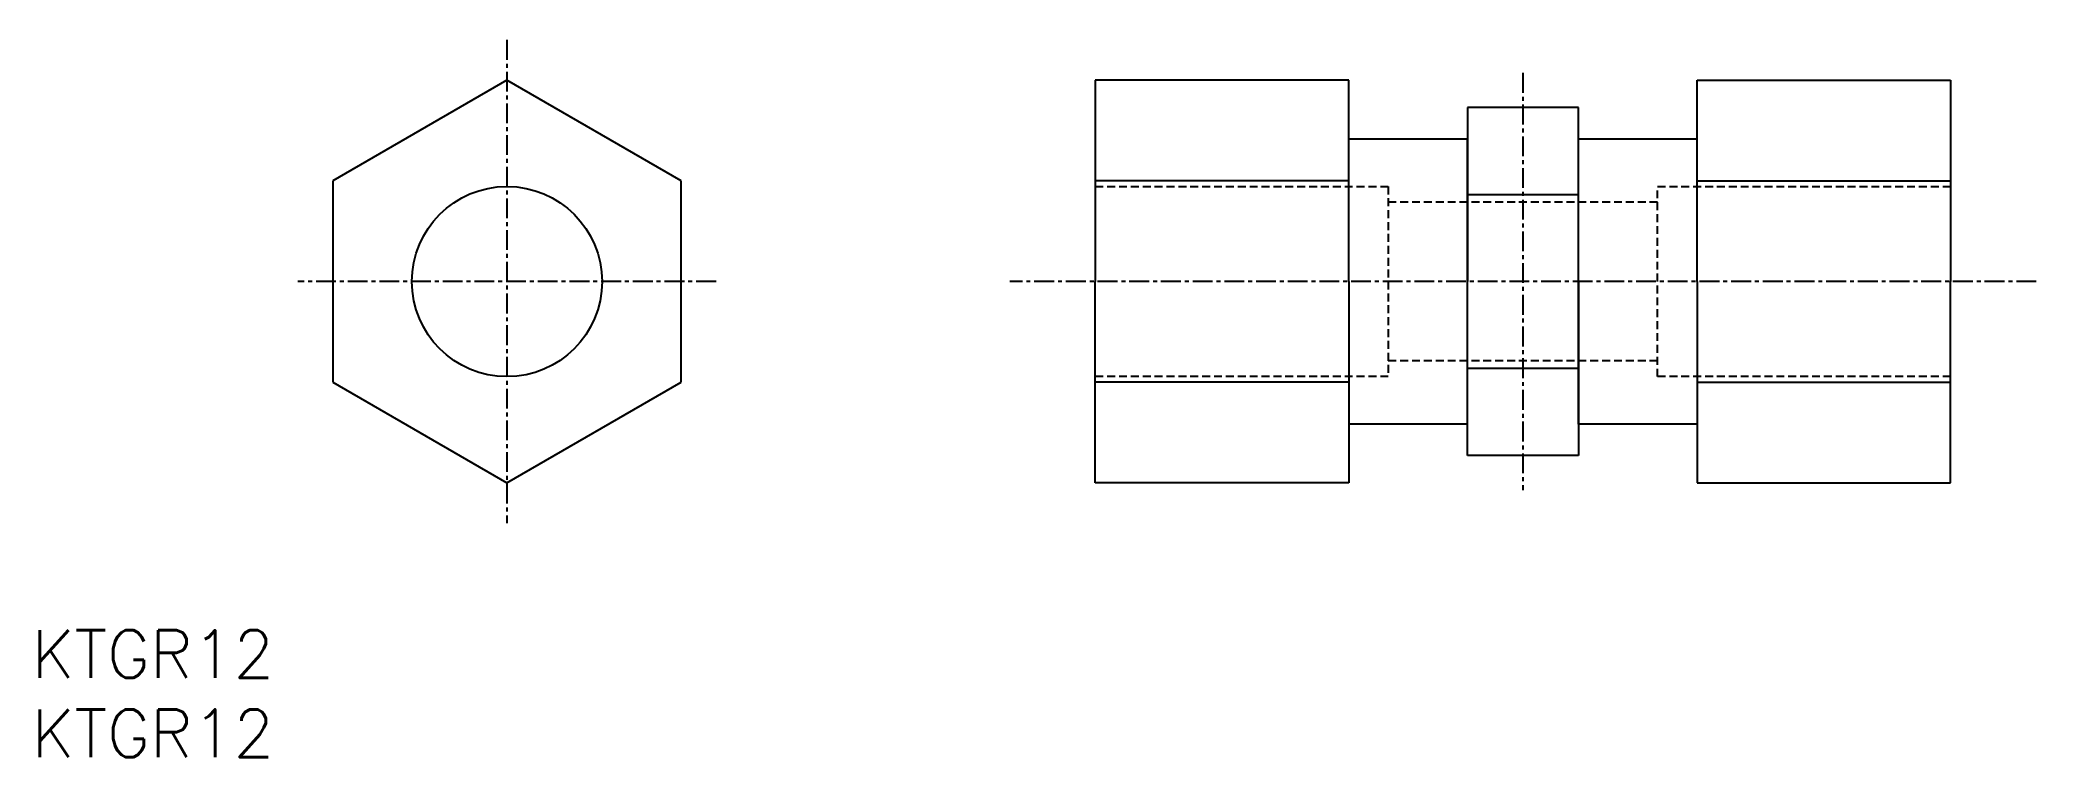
# Model space of a CAD drawing. Extents: x 1 to 127, y 0 to 45.
import ezdxf

# ---------------------------------------------------------------- set-up
doc = ezdxf.new("R2010")
doc.units = 0
doc.linetypes.add('CENTER', pattern=[2, 1.25, -0.25, 0.25, -0.25])
doc.linetypes.add('DASHED', pattern=[0.75, 0.5, -0.25])
doc.layers.get('0').update_dxf_attribs({"linetype": 'CONTINUOUS'})
doc.layers.add('CENTER', color=1, linetype='CENTER')
doc.styles.get("Standard").update_dxf_attribs({"font": 'txt.shx'})

# ---------------------------------------------------------------- blocks, each defined once
blk = doc.blocks.new('*U4')
at = {"color": 7, "linetype": 'CONTINUOUS'}
blk.add_text('KTGR12', height=3, dxfattribs=at).set_placement((0, 0))
blk = doc.blocks.new('*U5')
at = {"color": 7, "linetype": 'CONTINUOUS'}
blk.add_text('KTGR12', height=3, dxfattribs=at).set_placement((0, 5))

msp = doc.modelspace()

# ---------------------------------------------------------------- linework, layer by layer
at = {"color": 7, "linetype": 'CONTINUOUS'}
for p, q in [((30, 42.7), (19, 36.35)), ((41, 36.35), (30, 42.7)), ((67.14, 42.7), (67.14, 30)), ((83.14, 42.7), (67.14, 42.7)), ((83.14, 30), (83.14, 42.7)), ((105.14, 42.7), (121.14, 42.7)), ((105.14, 30), (105.14, 42.7)), ((121.14, 42.7), (121.14, 30)), ((90.64, 40.97), (90.64, 30)), ((97.64, 40.97), (90.64, 40.97)), ((97.64, 30), (97.64, 40.97)), ((83.14, 39), (90.63, 39)), ((90.63, 39), (90.64, 39)), ((90.63, 39), (90.63, 21)), ((97.65, 39), (97.64, 39)), ((97.65, 39), (105.14, 39)), ((97.65, 21), (97.65, 39)), ((19, 36.35), (19, 23.65)), ((41, 23.65), (41, 36.35)), ((83.14, 36.35), (67.14, 36.35)), ((97.64, 35.48), (90.64, 35.48)), ((105.14, 36.35), (121.14, 36.35)), ((67.14, 17.3), (67.14, 30)), ((83.14, 30), (83.14, 17.3)), ((90.64, 19.03), (90.64, 30)), ((97.64, 30), (97.64, 19.03)), ((105.14, 30), (105.14, 17.3)), ((121.14, 17.3), (121.14, 30)), ((97.64, 24.52), (90.64, 24.52)), ((19, 23.65), (30, 17.3)), ((30, 17.3), (41, 23.65)), ((83.14, 23.65), (67.14, 23.65)), ((105.14, 23.65), (121.14, 23.65)), ((90.63, 21), (83.14, 21)), ((90.63, 21), (90.64, 21)), ((97.65, 21), (97.64, 21)), ((105.14, 21), (97.65, 21)), ((97.64, 19.03), (90.64, 19.03)), ((83.14, 17.3), (67.14, 17.3)), ((105.14, 17.3), (121.14, 17.3))]:
    msp.add_line(p, q, dxfattribs=at)
at = {"color": 3, "linetype": 'DASHED'}
for p, q in [((67.14, 36), (85.64, 36)), ((85.64, 36), (85.64, 24)), ((102.64, 36), (121.14, 36)), ((102.64, 24), (102.64, 36)), ((102.64, 35), (85.64, 35)), ((85.64, 24), (67.14, 24)), ((102.64, 25), (85.64, 25)), ((121.14, 24), (102.64, 24))]:
    msp.add_line(p, q, dxfattribs=at)
at = {"color": 7, "linetype": 'CONTINUOUS'}
msp.add_circle((30, 30), 6, dxfattribs=at)
at = {"layer": 'CENTER', "color": 1, "linetype": 'CENTER'}
for p, q in [((30, 45.24), (30, 14.76)), ((94.14, 43.16), (94.14, 16.84)), ((43.2, 30), (16.8, 30)), ((126.54, 30), (61.74, 30))]:
    msp.add_line(p, q, dxfattribs=at)

# ---------------------------------------------------------------- block references
at = {"color": 7, "linetype": 'CONTINUOUS'}
for name in ['*U5', '*U4']:
    msp.add_blockref(name, (0, 0), dxfattribs=at)

doc.saveas('drawing.dxf')
